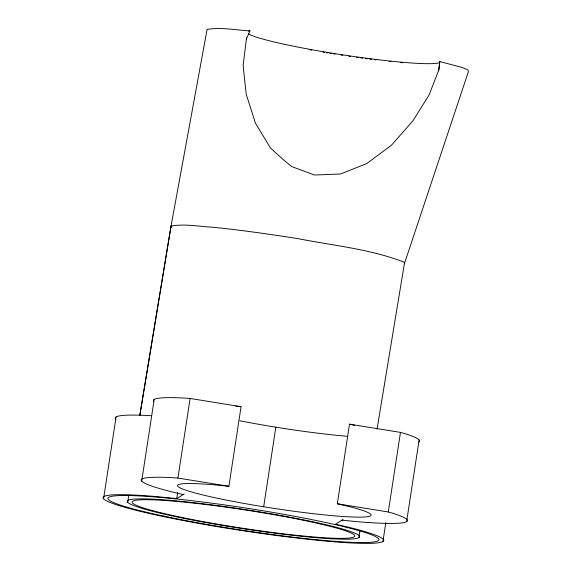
<?xml version="1.0" encoding="UTF-8"?>
<svg xmlns="http://www.w3.org/2000/svg" width="572" height="572" viewBox="0 0 572 572"><rect width="100%" height="100%" fill="white"/><g stroke="black" fill="none" stroke-linecap="round" stroke-linejoin="round"><path stroke-width="0.86" d="M246.561 37.402L243.172 65.158L243.979 73.609L246.232 94.266L255.47 123.223L270.549 148.091L283.512 159.853L291.727 166.581L314.428 175.011L340.433 174.017L366.781 163.563L391.555 145.124L412.948 120.799L429.086 94.931L438.753 70.099L439.711 61.511L462.441 67.56L467.939 69.934L468.432 71.557L404.383 263.735L377.055 429.1M103.568 498.791L116.08 416.945M127.678 502.28L128.764 495.123M141.699 481.138L154.19 399.406M183.29 494.58L170.406 491.52A134.656 11.032 8.7 0 1 172.451 477.67L177.921 478.056L190.104 398.462L241.069 406.678L228.893 486.272L213.814 484.806A97.926 8.022 8.7 0 0 198.741 493.922A97.926 8.022 8.7 0 0 334.827 515.865A97.926 8.022 8.7 0 0 349.892 506.749L337.323 503.76L349.506 424.167L400.471 432.382L404.647 433.555A134.656 11.032 8.7 0 1 418.804 442.077M343.05 519.583L335.478 524.167L353.003 528.335A141.999 11.633 8.7 0 1 331.152 541.555A141.999 11.633 8.7 0 1 133.841 509.738A141.999 11.633 8.7 0 1 155.684 496.517L176.712 498.562L177.649 492.442M263.663 506.785L275.84 427.191M358.887 537.659A117.517 9.631 8.7 0 0 196.761 503.024A117.517 9.631 8.7 0 0 174.617 516.43A117.517 9.631 8.7 0 0 358.887 537.659L359.974 530.494M438.753 70.099L439.532 64.972M382.94 541.534L385.821 522.658M342.056 520.184L357.514 521.693A134.656 11.032 8.7 0 0 392.463 513.148L388.295 511.976L400.471 432.382M406.62 521.671L419.119 439.939M139.804 415.351L171.042 226.112L207.093 29.415C221.264 27.091 235.743 30.051 249.95 30.909L246.296 39.125M139.811 415.472L171.042 226.112C184.713 223.573 198.777 226.519 212.519 227.198C241.141 230.123 269.634 234.148 298.048 238.667C333.49 245.56 370.313 249.085 404.154 262.155L404.383 263.735M176.712 498.562L184.277 493.979M248.577 31.167L249.95 30.909M190.104 398.462L184.627 398.076A134.656 11.032 8.7 0 0 153.875 401.544M235.75 406.163L241.069 406.678M177.921 478.056L228.893 486.272M337.323 503.76L388.295 511.976M349.506 424.167L354.533 425.361M439.711 61.511L439.925 62.405A97.926 8.022 8.7 0 1 347.097 55.52A97.926 8.022 8.7 0 1 248.462 33.877M171.042 226.112L171.264 227.692M115.744 419.197A141.999 11.633 8.7 0 1 151.308 415.715M347.004 436.272A97.926 8.022 8.7 0 1 239.832 420.763M402.352 62.763A102.824 8.423 8.7 0 1 400.665 62.605M390.962 61.619A102.824 8.423 8.7 0 1 389.139 61.419M375.997 59.881A102.824 8.423 8.7 0 1 374.238 59.66M371.593 59.324A102.824 8.423 8.7 0 1 369.812 59.095M367.131 58.744A102.824 8.423 8.7 0 1 365.336 58.508M362.641 58.144A102.824 8.423 8.7 0 1 360.846 57.894M358.208 57.529A102.824 8.423 8.7 0 1 356.52 57.293M350.543 56.435A102.824 8.423 8.7 0 1 348.82 56.178M342.778 55.277A102.824 8.423 8.7 0 1 341.055 55.012M335.056 54.068A102.824 8.423 8.7 0 1 333.362 53.797M331.646 53.525A102.824 8.423 8.7 0 1 329.901 53.239M328.149 52.953A102.824 8.423 8.7 0 1 326.397 52.66M324.653 52.367A102.824 8.423 8.7 0 1 322.901 52.073M311.726 50.121A102.824 8.423 8.7 0 1 310.053 49.821M163.149 515.994A137.101 11.233 8.7 0 0 378.135 540.762A137.101 11.233 8.7 0 0 188.982 500.357A137.101 11.233 8.7 0 0 163.149 515.994M177.484 516.537A112.62 9.231 8.7 0 0 354.075 536.879A112.62 9.231 8.7 0 0 198.706 503.689A112.62 9.231 8.7 0 0 177.484 516.537"/></g></svg>
